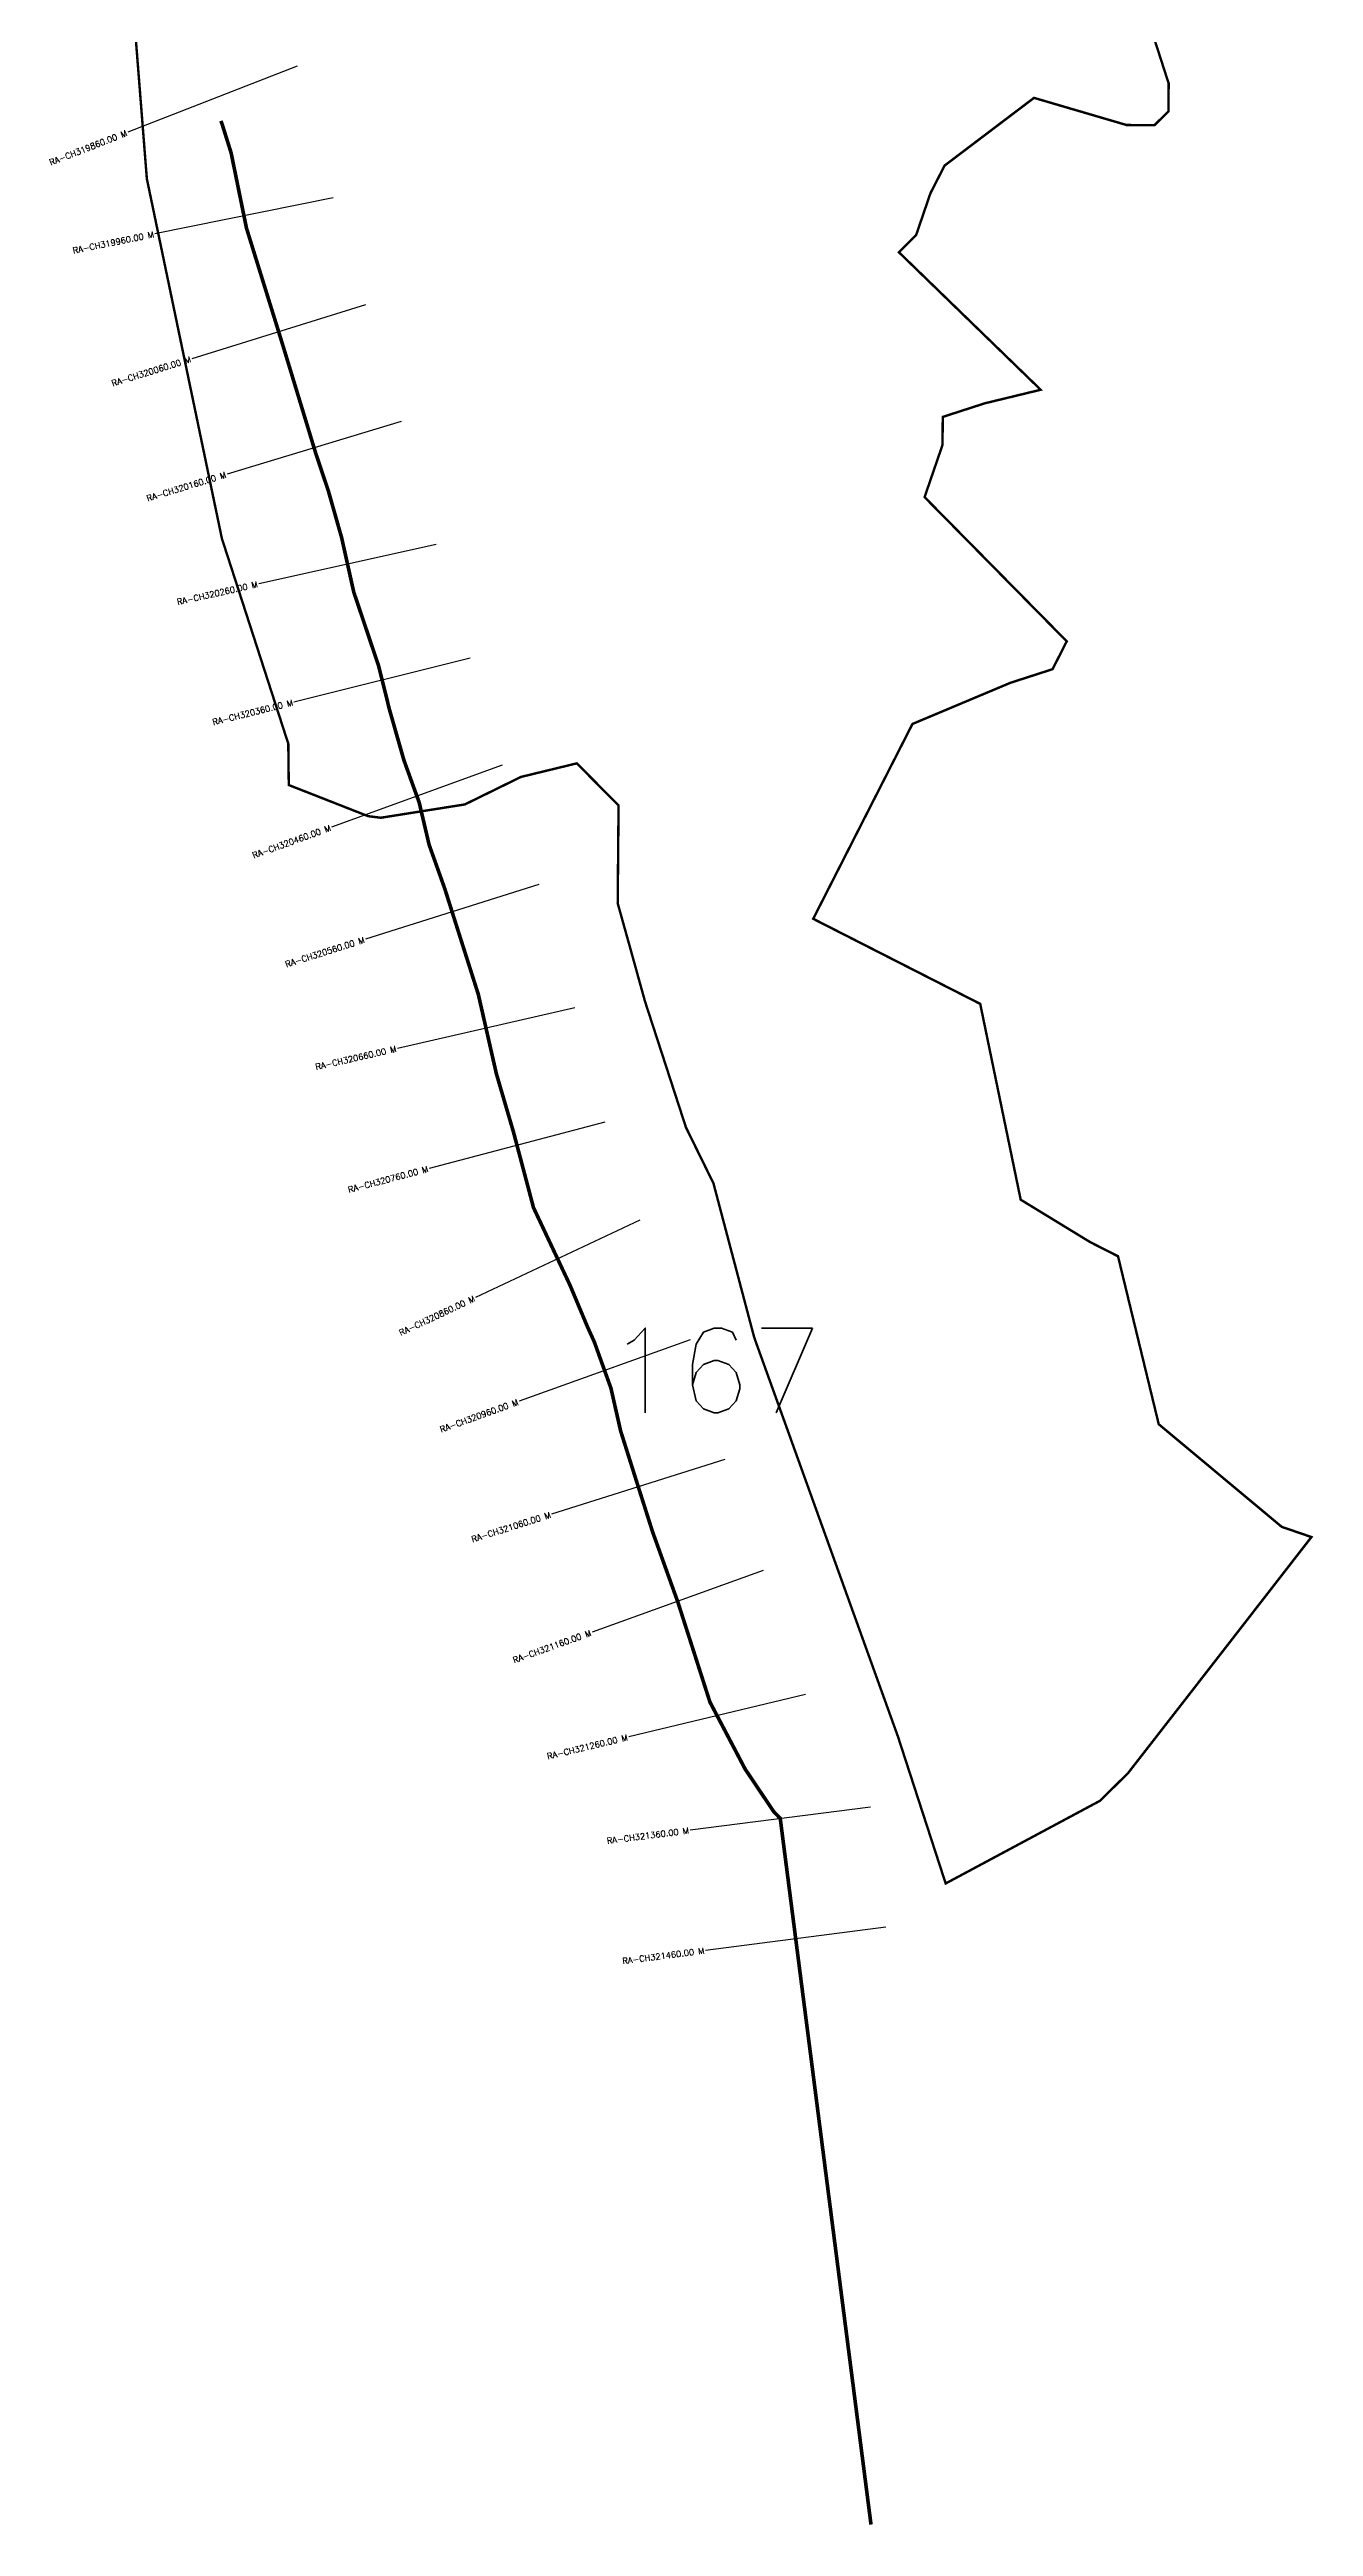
# Model space of a CAD drawing. Header units: metres. Extents: x 287545 to 289435, y 1999172 to 2003305.
# Drawn here: x 287628 to 288671, y 1999172 to 2001216 of the extents above; entities that cross this region are included whole.
import ezdxf
from ezdxf.enums import TextEntityAlignment as Align

# ---------------------------------------------------------------- set-up
doc = ezdxf.new("R2010")
doc.units = ezdxf.units.M
doc.header["$MEASUREMENT"] = 0
for name, color, linetype in [('CS', 134, 'Continuous'), ('CSMark', 6, 'Continuous'), ('NATURALLY PROTECTED', 3, 'Continuous')]:
    doc.layers.add(name, color=color, linetype=linetype)
doc.styles.get("Standard").update_dxf_attribs({"font": 'simplex.shx'})

msp = doc.modelspace()

# ---------------------------------------------------------------- linework, layer by layer
at = {"color": 6, "const_width": 2, "flags": 128}
msp.add_lwpolyline([(288540.4, 2001222.7), (288551.6, 2001188), (288551.4, 2001164.9), (288539.8, 2001153.5), (288516.8, 2001153.7), (288440.5, 2001176.1), (288366.7, 2001120.2), (288355, 2001097.3), (288343.2, 2001062.8), (288329, 2001048.7), (288446, 2000935.2), (288399.8, 2000924), (288365.2, 2000912.8), (288365, 2000889.7), (288350.2, 2000846.6), (288467.5, 2000727.6), (288455.8, 2000704.6), (288421.1, 2000693.4), (288340.2, 2000659.4), (288258.3, 2000498.6), (288396.1, 2000428.4), (288429.5, 2000266.8), (288486.8, 2000231.8), (288509.8, 2000220.1), (288543.4, 2000081.5), (288644.9, 1999996.8), (288669.4, 1999988.4), (288593.8, 1999891), (288518.1, 1999793.6), (288494.9, 1999770.7), (288367.6, 1999702.5), (288328.3, 1999823.5), (288209.6, 2000153.2), (288176, 2000280.3), (288153.3, 2000326.5), (288119.5, 2000430.5), (288108.3, 2000470.9), (288097, 2000511.4), (288097.7, 2000592.1), (288063.3, 2000626.9), (288017.2, 2000615.7), (287970.9, 2000593), (287901.6, 2000582), (287891.1, 2000583.3), (287825.6, 2000609), (287825.2, 2000643.1), (287770.4, 2000812.5), (287708.5, 2001109.3), (287688.6, 2001361.2)], dxfattribs=at)
at = {"layer": 'CS'}
for p, q in [((287832.4, 2001202.3), (287692.7, 2001147.7)), ((287862.2, 2001093.7), (287715.2, 2001063.8)), ((287888.9, 2001005.2), (287745.6, 2000960.8)), ((287918.2, 2000909.1), (287774.7, 2000865.5)), ((287947.3, 2000807.6), (287800.9, 2000775)), ((287975.4, 2000713.7), (287829.9, 2000677.5)), ((288001.8, 2000625.4), (287860.8, 2000574.3)), ((288031.9, 2000526.9), (287888.9, 2000481.7)), ((288061.5, 2000425.1), (287915.2, 2000391.7)), ((288086.4, 2000330.9), (287941.4, 2000292.5)), ((288115.3, 2000249.9), (287979.6, 2000186)), ((288156.7, 2000151.2), (288015.6, 2000100.4)), ((288185.5, 2000052.5), (288042.5, 2000007.2)), ((288217, 1999960.7), (288075.8, 1999909.9)), ((288251.9, 1999858.4), (288106.1, 1999823.4)), ((288305.5, 1999765.5), (288156.7, 1999746.4)), ((288318.2, 1999666.3), (288169.5, 1999647.2))]:
    msp.add_line(p, q, dxfattribs=at)
at = {"layer": 'NATURALLY PROTECTED', "const_width": 3, "flags": 128}
msp.add_lwpolyline([(287769.6, 2001157.1), (287770.5, 2001154.7), (287778, 2001130.8), (287790.7, 2001068.6), (287820.4, 2000972.9), (287847.9, 2000882.6), (287858.3, 2000851.6), (287869.2, 2000813.2), (287879.2, 2000768.3), (287899.7, 2000707.4), (287908.7, 2000671.2), (287920.6, 2000629.5), (287933.2, 2000594.6), (287941.4, 2000559.7), (287954.3, 2000523.5), (287963, 2000496), (287982, 2000436.2), (287996.9, 2000370.7), (288011, 2000322.6), (288027.5, 2000260.3), (288057.7, 2000196.1), (288072, 2000162), (288077.7, 2000149.4), (288091.4, 2000111.3), (288099.4, 2000076), (288113.1, 2000032.6), (288125.8, 1999992.6), (288146.7, 1999934.5), (288173.1, 1999852.2), (288202.2, 1999796.8), (288225.8, 1999761.7), (288231.1, 1999756.2), (288306, 1999173.4)], dxfattribs=at)

# ---------------------------------------------------------------- texts
at = {"insert": (288086.7, 2000160.8), "char_height": 70, "attachment_point": 1}
msp.add_mtext_dynamic_manual_height_columns('167', width=95.172, gutter_width=1, heights=[0], dxfattribs=at)
at = {"layer": 'CSMark'}
for s, rotation, p in [('RA-CH319860.00 M', 21.3622, (287691.8, 2001147.3)), ('RA-CH319960.00 M', 11.522, (287714.2, 2001063.6)), ('RA-CH320060.00 M', 17.2155, (287744.7, 2000960.5)), ('RA-CH320160.00 M', 16.9149, (287773.7, 2000865.2)), ('RA-CH320260.00 M', 12.5625, (287799.9, 2000774.8)), ('RA-CH320360.00 M', 13.9663, (287828.9, 2000677.2)), ('RA-CH320460.00 M', 19.9383, (287859.9, 2000573.9)), ('RA-CH320560.00 M', 17.5487, (287887.9, 2000481.4)), ('RA-CH320660.00 M', 12.8621, (287914.2, 2000391.4)), ('RA-CH320760.00 M', 14.8297, (287940.5, 2000292.3)), ('RA-CH320860.00 M', 25.1867, (287978.7, 2000185.6)), ('RA-CH320960.00 M', 19.8218, (288014.7, 2000100)), ('RA-CH321060.00 M', 17.5841, (288041.5, 2000006.9)), ('RA-CH321160.00 M', 19.783, (288074.9, 1999909.6)), ('RA-CH321260.00 M', 13.4885, (288105.1, 1999823.2)), ('RA-CH321360.00 M', 7.3238, (288155.7, 1999746.3)), ('RA-CH321460.00 M', 7.3238, (288168.5, 1999647.1))]:
    msp.add_text(s, height=5, rotation=rotation, dxfattribs=at).set_placement(p, align=Align.MIDDLE_RIGHT)

doc.saveas('drawing.dxf')
